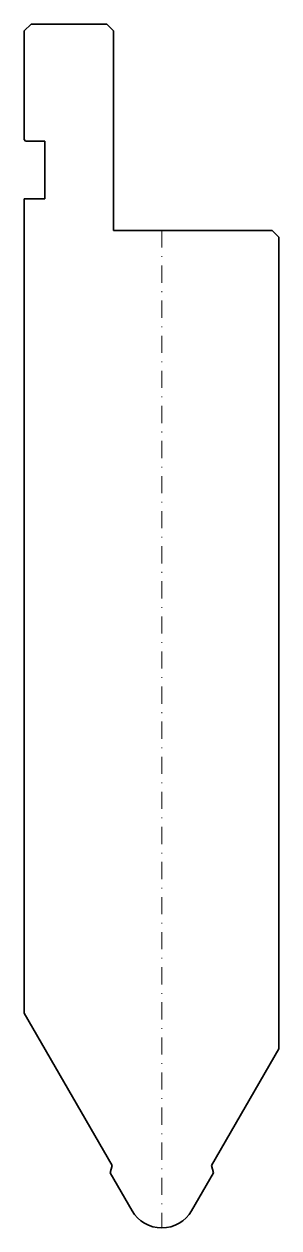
# Model space of a CAD drawing. Header units: millimetres. Extents: x -20 to 17, y 0 to 175.
import ezdxf

# ---------------------------------------------------------------- set-up
doc = ezdxf.new("R2010")
doc.units = ezdxf.units.MM
doc.header["$LTSCALE"] = 5
doc.linetypes.add('AUSGEZOGEN', pattern=[0])
doc.linetypes.add('DASHDOT', pattern=[1, 0.5, -0.25, 0, -0.25])
doc.layers.add('2', color=7, linetype='Continuous')
doc.layers.add('5', color=3, linetype='Continuous', true_color=0x00ff00)

msp = doc.modelspace()

# ---------------------------------------------------------------- linework, layer by layer
at = {"layer": '2', "color": 7, "linetype": 'AUSGEZOGEN', "lineweight": 35}
for p, q in [((-19, 175), (-20, 174)), ((-20, 174), (-20, 158.2)), ((-8, 175), (-19, 175)), ((-7, 174), (-8, 175)), ((-7, 145), (-7, 174)), ((-20, 158.2), (-19.8, 158)), ((-19.8, 158), (-17, 158)), ((-17, 158), (-17, 149.6)), ((-17, 149.6), (-20, 149.6)), ((-20, 149.6), (-20, 31.24)), ((16, 145), (-7, 145)), ((17, 144), (16, 145)), ((17, 26.04), (17, 144)), ((-20, 31.24), (-7.21, 9.09)), ((7.21, 9.09), (17, 26.04)), ((-7.21, 9.09), (-7.51, 8)), ((7.51, 8), (7.21, 9.09)), ((-7.51, 8), (-4.33, 2.5)), ((4.33, 2.5), (7.51, 8))]:
    msp.add_line(p, q, dxfattribs=at)
msp.add_arc((0, 5), 5, 210, 330, dxfattribs=at)
at = {"layer": '5', "color": 3, "linetype": 'DASHDOT', "lineweight": 18, "true_color": 0x00ff00}
msp.add_line((0, 145), (0, 0), dxfattribs=at)

doc.saveas('drawing.dxf')
